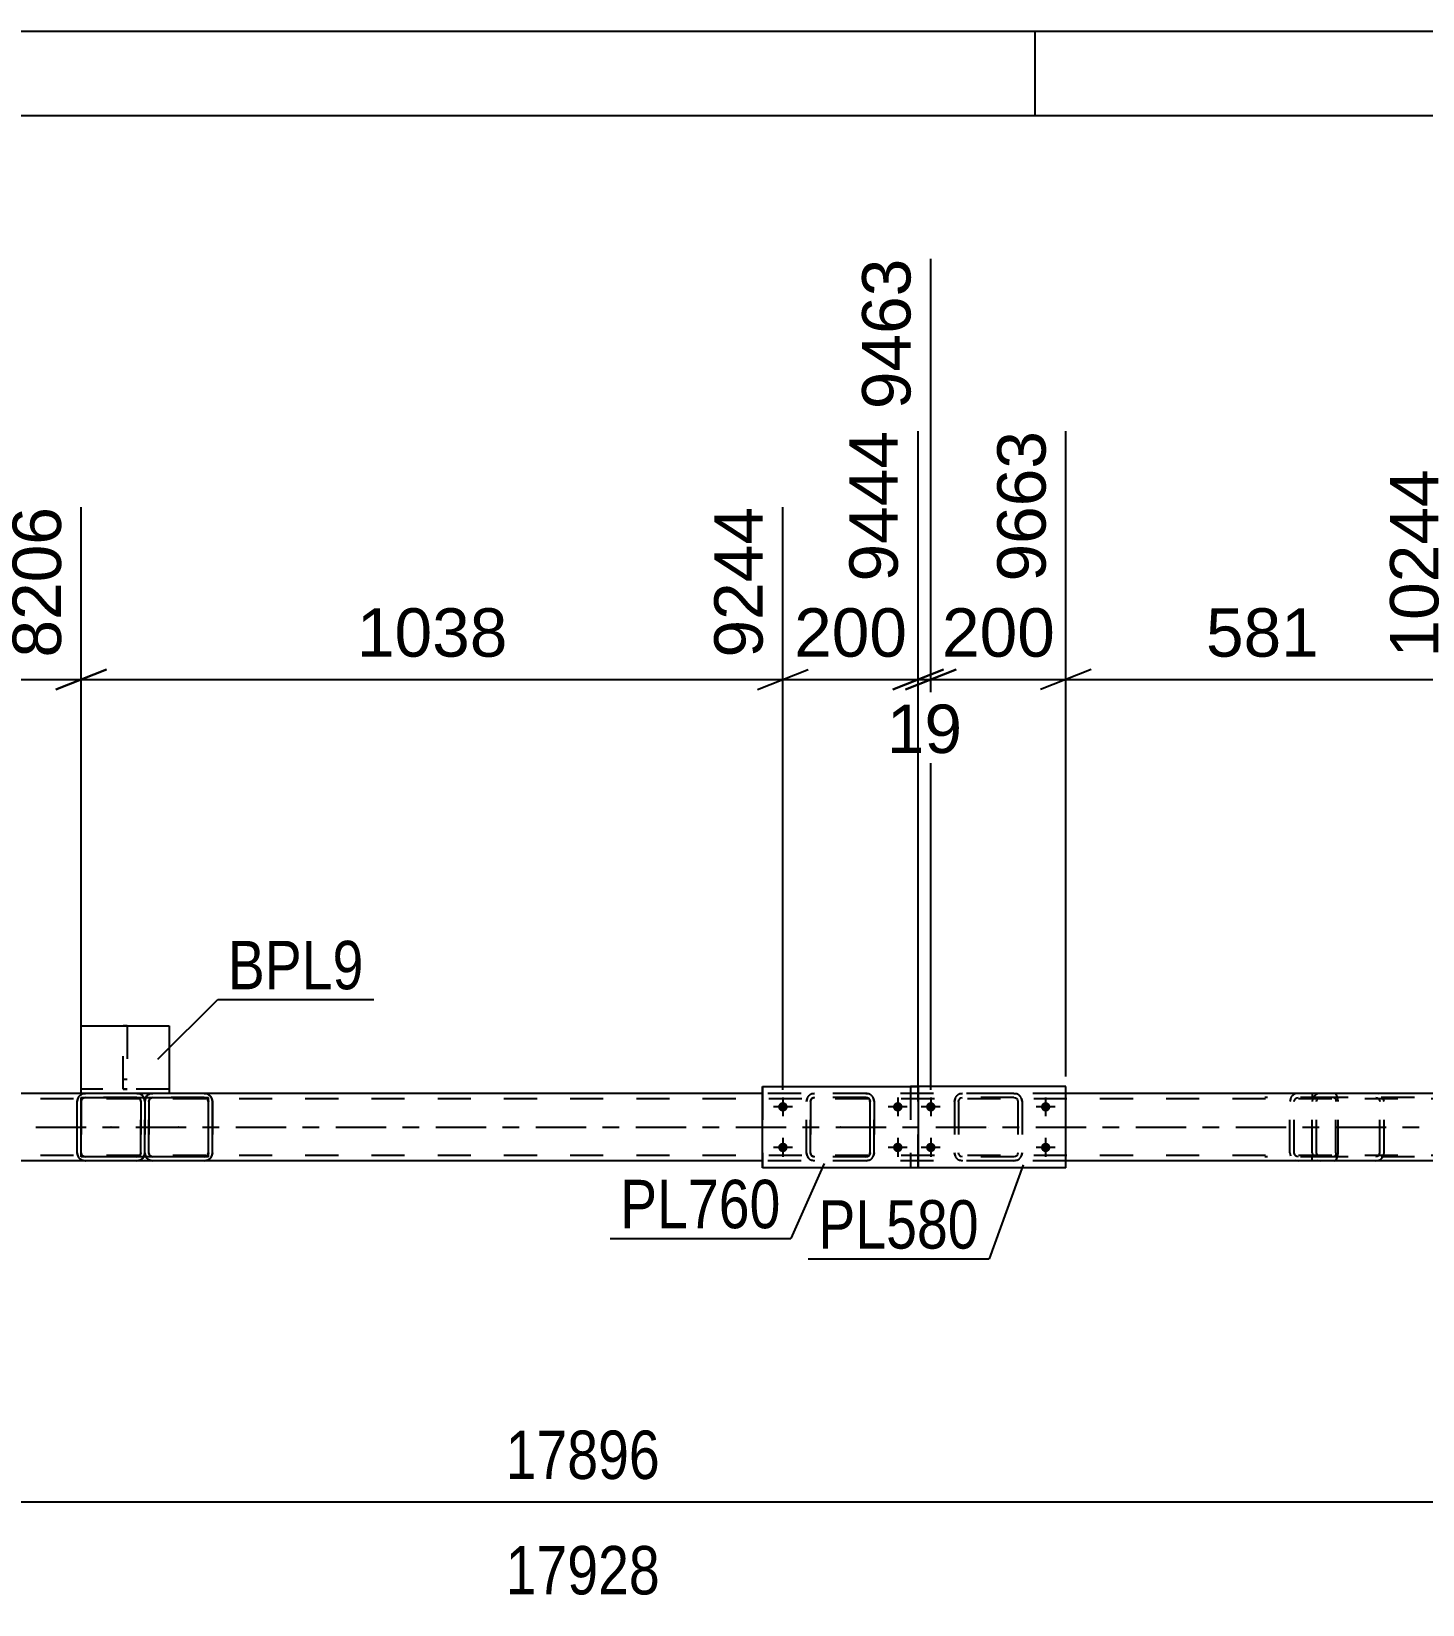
# Model space of a CAD drawing. Header units: millimetres. Extents: x -36 to 805, y -409 to 185.
# Drawn here: x 325.7 to 408.1, y 92.2 to 185.3 of the extents above; entities that cross this region are included whole.
import ezdxf

# ---------------------------------------------------------------- set-up
doc = ezdxf.new("R2010")
doc.units = ezdxf.units.MM
doc.linetypes.add('DXK_LINE_DOT2', pattern=[3.9198, 1.9599, -1.9599])
doc.linetypes.add('DXK_LINE_DOT3', pattern=[5.9187, 2.979, -0.9799, 0.9799, -0.9799])
doc.styles.add('Arial', font='ARIAL.TTF', dxfattribs={"height": 0.2})
doc.styles.add('Arial Narrow', font='ARIALN.TTF', dxfattribs={"height": 0.2})

# ---------------------------------------------------------------- blocks, each defined once
blk = doc.blocks.new('Unknown-203724355-1135')
at = {"color": 5, "linetype": 'Continuous'}
for p, q in [((805.141, 185.3), (-35.859, 185.3)), ((385.141, 180.3), (385.141, 185.3)), ((800.141, 180.3), (-30.859, 180.3))]:
    blk.add_line(p, q, dxfattribs=at)
blk = doc.blocks.new('Part-203724355-2791 - 2525')
at = {"color": 2, "linetype": 'Continuous'}
for p, q in [((369.007, 118.055), (369.007, 122.855)), ((369.007, 122.855), (369.007, 122.855)), ((369.007, 122.855), (378.207, 122.855)), ((378.207, 122.855), (378.207, 118.055)), ((369.007, 118.055), (369.007, 118.055)), ((378.207, 118.055), (369.007, 118.055))]:
    blk.add_line(p, q, dxfattribs=at)
at = {"color": 7, "linetype": 'DXK_LINE_DOT2'}
for p, q in [((369.007, 122.855), (369.007, 118.055)), ((369.007, 122.855), (369.007, 122.855)), ((378.207, 118.055), (378.207, 122.855)), ((369.007, 118.055), (369.007, 118.055))]:
    blk.add_line(p, q, dxfattribs=at)
blk = doc.blocks.new('Part-203724355-2530 - 2525')
at = {"color": 7, "linetype": 'DXK_LINE_DOT2'}
for p, q in [((332.436, 121.975), (332.44, 121.996)), ((332.436, 121.975), (332.441, 121.975)), ((332.436, 118.935), (332.436, 121.975)), ((332.44, 121.996), (332.472, 122.159)), ((332.477, 122.159), (332.441, 121.975)), ((332.441, 118.935), (332.441, 121.975)), ((332.694, 122.067), (332.676, 121.975)), ((332.681, 121.975), (332.676, 121.975)), ((332.676, 121.975), (332.676, 118.935)), ((332.681, 121.975), (332.699, 122.067)), ((332.681, 118.935), (332.681, 121.975)), ((332.746, 122.145), (332.694, 122.067)), ((332.699, 122.067), (332.751, 122.145)), ((332.824, 122.197), (332.746, 122.145)), ((332.751, 122.145), (332.829, 122.197)), ((332.916, 122.215), (332.824, 122.197)), ((332.829, 122.197), (332.921, 122.215)), ((332.914, 122.455), (332.916, 122.455)), ((332.916, 122.455), (332.918, 122.455)), ((332.918, 122.455), (332.916, 122.455)), ((335.961, 122.215), (332.916, 122.215)), ((335.956, 122.455), (336.139, 122.418)), ((336.048, 122.197), (335.956, 122.215)), ((335.961, 122.215), (336.052, 122.197)), ((336.048, 122.197), (336.052, 122.197)), ((336.125, 122.145), (336.048, 122.197)), ((336.052, 122.197), (336.13, 122.145)), ((336.177, 122.067), (336.125, 122.145)), ((336.13, 122.145), (336.182, 122.067)), ((336.196, 121.975), (336.177, 122.067)), ((336.182, 122.067), (336.201, 121.975)), ((336.201, 121.975), (336.196, 121.975)), ((336.196, 121.975), (336.196, 118.935)), ((336.201, 118.935), (336.201, 121.975)), ((336.399, 122.159), (336.436, 121.975)), ((336.441, 121.975), (336.436, 121.975)), ((336.436, 121.975), (336.436, 118.935)), ((332.441, 118.935), (332.436, 118.935)), ((332.472, 118.751), (332.436, 118.935)), ((332.441, 118.935), (332.477, 118.751)), ((332.676, 118.935), (332.681, 118.935)), ((332.676, 118.935), (332.694, 118.843)), ((332.699, 118.843), (332.681, 118.935)), ((332.694, 118.843), (332.746, 118.765)), ((332.751, 118.765), (332.699, 118.843)), ((332.746, 118.765), (332.824, 118.713)), ((332.829, 118.713), (332.751, 118.765)), ((332.824, 118.713), (332.916, 118.695)), ((332.921, 118.695), (332.829, 118.713)), ((335.961, 118.695), (332.916, 118.695)), ((335.956, 118.695), (336.048, 118.713)), ((336.139, 118.491), (335.956, 118.455)), ((336.052, 118.713), (335.961, 118.695)), ((336.048, 118.713), (336.125, 118.765)), ((336.048, 118.713), (336.052, 118.713)), ((336.13, 118.765), (336.052, 118.713)), ((336.125, 118.765), (336.177, 118.843)), ((336.182, 118.843), (336.13, 118.765)), ((336.177, 118.843), (336.196, 118.935)), ((336.201, 118.935), (336.182, 118.843)), ((336.196, 118.935), (336.201, 118.935)), ((336.436, 118.935), (336.399, 118.751)), ((336.436, 118.935), (336.441, 118.935))]:
    blk.add_line(p, q, dxfattribs=at)
at = {"color": 2, "linetype": 'Continuous'}
for p, q in [((332.732, 122.418), (332.914, 122.455)), ((332.732, 122.418), (332.737, 122.418)), ((332.921, 122.455), (332.737, 122.418)), ((335.961, 122.455), (332.918, 122.455)), ((336.144, 122.418), (335.961, 122.455)), ((336.441, 121.975), (336.404, 122.159)), ((336.441, 118.935), (336.441, 121.975)), ((332.732, 118.491), (332.737, 118.491)), ((332.916, 118.455), (332.732, 118.491)), ((332.737, 118.491), (332.921, 118.455)), ((335.961, 118.455), (332.916, 118.455)), ((335.961, 118.455), (336.144, 118.491)), ((336.404, 118.751), (336.441, 118.935))]:
    blk.add_line(p, q, dxfattribs=at)
at = {"color": 7, "linetype": 'DXK_LINE_DOT3'}
blk.add_line((334.444, 120.455), (334.433, 120.455), dxfattribs=at)
at = {"color": 7, "linetype": 'DXK_LINE_DOT2'}
for centre, start, end in [((332.916, 121.975), 149.40115, 157.50002), ((332.921, 121.975), 149.40115, 157.50002), ((335.956, 121.975), 22.5, 67.5), ((332.916, 118.935), 202.49998, 210.5989), ((332.921, 118.935), 202.49998, 210.59891), ((335.956, 118.935), 292.5, 337.5)]:
    blk.add_arc(centre, 0.48, start, end, dxfattribs=at)
at = {"color": 2, "linetype": 'Continuous'}
for centre, start, end in [((332.916, 121.975), 112.5, 149.40113), ((332.921, 121.975), 112.5, 149.40113), ((335.961, 121.975), 22.5, 67.5), ((332.916, 118.935), 210.59892, 247.5), ((332.921, 118.935), 210.59892, 247.5), ((335.961, 118.935), 292.5, 337.5)]:
    blk.add_arc(centre, 0.48, start, end, dxfattribs=at)
blk = doc.blocks.new('Part-203724355-2866 - 2525')
at = {"color": 7, "linetype": 'DXK_LINE_DOT2'}
for p, q in [((380.36, 121.975), (380.397, 122.159)), ((380.397, 122.159), (380.36, 121.975)), ((380.36, 121.975), (380.36, 118.935)), ((380.6, 121.975), (380.618, 122.067)), ((380.6, 121.975), (380.6, 118.935)), ((380.618, 122.067), (380.67, 122.145)), ((380.656, 122.418), (380.84, 122.455)), ((380.84, 122.455), (380.656, 122.418)), ((380.67, 122.145), (380.748, 122.197)), ((380.748, 122.197), (380.84, 122.215)), ((383.88, 122.455), (380.84, 122.455)), ((383.88, 122.215), (380.84, 122.215)), ((383.88, 122.455), (384.064, 122.418)), ((384.064, 122.418), (383.88, 122.455)), ((383.88, 122.215), (383.972, 122.197)), ((383.972, 122.197), (384.05, 122.145)), ((384.05, 122.145), (384.102, 122.067)), ((384.102, 122.067), (384.12, 121.975)), ((384.12, 121.975), (384.12, 118.935)), ((384.324, 122.159), (384.36, 121.975)), ((384.36, 121.975), (384.324, 122.159)), ((384.36, 121.975), (384.36, 118.935)), ((380.397, 118.751), (380.36, 118.935)), ((380.36, 118.935), (380.397, 118.751)), ((380.618, 118.843), (380.6, 118.935)), ((380.67, 118.765), (380.618, 118.843)), ((380.84, 118.455), (380.656, 118.491)), ((380.656, 118.491), (380.84, 118.455)), ((380.748, 118.713), (380.67, 118.765)), ((380.84, 118.695), (380.748, 118.713)), ((383.88, 118.695), (380.84, 118.695)), ((383.88, 118.455), (380.84, 118.455)), ((383.972, 118.713), (383.88, 118.695)), ((384.064, 118.491), (383.88, 118.455)), ((383.88, 118.455), (384.064, 118.491)), ((384.05, 118.765), (383.972, 118.713)), ((384.102, 118.843), (384.05, 118.765)), ((384.12, 118.935), (384.102, 118.843)), ((384.36, 118.935), (384.324, 118.751)), ((384.324, 118.751), (384.36, 118.935))]:
    blk.add_line(p, q, dxfattribs=at)
at = {"color": 7, "linetype": 'DXK_LINE_DOT3'}
blk.add_line((382.36, 120.455), (382.36, 120.455), dxfattribs=at)
at = {"color": 7, "linetype": 'DXK_LINE_DOT2'}
for centre, start, end in [((380.84, 121.975), 112.5, 157.5), ((380.84, 121.975), 112.5, 157.5), ((383.88, 121.975), 22.5, 67.5), ((383.88, 121.975), 22.5, 67.5), ((380.84, 118.935), 202.5, 247.5), ((380.84, 118.935), 202.5, 247.5), ((383.88, 118.935), 292.5, 337.5), ((383.88, 118.935), 292.5, 337.5)]:
    blk.add_arc(centre, 0.48, start, end, dxfattribs=at)
blk = doc.blocks.new('Part-203724355-2786 - 2525')
at = {"color": 7, "linetype": 'DXK_LINE_DOT2'}
for p, q in [((371.602, 121.975), (371.639, 122.159)), ((371.602, 121.975), (371.607, 121.975)), ((371.602, 118.935), (371.602, 121.975)), ((371.644, 122.159), (371.607, 121.975)), ((371.607, 118.935), (371.607, 121.975)), ((371.861, 122.067), (371.842, 121.975)), ((371.847, 121.975), (371.842, 121.975)), ((371.842, 121.975), (371.842, 118.935)), ((371.847, 121.975), (371.865, 122.067)), ((371.847, 118.935), (371.847, 121.975)), ((371.913, 122.145), (371.861, 122.067)), ((371.865, 122.067), (371.917, 122.145)), ((371.899, 122.418), (372.082, 122.455)), ((371.899, 122.418), (371.903, 122.418)), ((372.087, 122.455), (371.903, 122.418)), ((371.991, 122.197), (371.913, 122.145)), ((371.917, 122.145), (371.995, 122.197)), ((372.082, 122.215), (371.991, 122.197)), ((371.995, 122.197), (372.087, 122.215)), ((375.127, 122.455), (372.082, 122.455)), ((375.127, 122.215), (372.082, 122.215)), ((375.122, 122.455), (375.306, 122.418)), ((375.214, 122.197), (375.122, 122.215)), ((375.311, 122.418), (375.127, 122.455)), ((375.127, 122.215), (375.219, 122.197)), ((375.214, 122.197), (375.219, 122.197)), ((375.292, 122.145), (375.214, 122.197)), ((375.219, 122.197), (375.297, 122.145)), ((375.344, 122.067), (375.292, 122.145)), ((375.297, 122.145), (375.349, 122.067)), ((375.362, 121.975), (375.344, 122.067)), ((375.349, 122.067), (375.367, 121.975)), ((375.367, 121.975), (375.362, 121.975)), ((375.362, 121.975), (375.362, 118.935)), ((375.367, 118.935), (375.367, 121.975)), ((375.566, 122.159), (375.602, 121.975)), ((375.607, 121.975), (375.571, 122.159)), ((375.607, 121.975), (375.602, 121.975)), ((375.602, 121.975), (375.602, 118.935)), ((375.607, 118.935), (375.607, 121.975)), ((371.607, 118.935), (371.602, 118.935)), ((371.639, 118.751), (371.602, 118.935)), ((371.607, 118.935), (371.644, 118.751)), ((371.842, 118.935), (371.847, 118.935)), ((371.842, 118.935), (371.861, 118.843)), ((371.865, 118.843), (371.847, 118.935)), ((371.861, 118.843), (371.913, 118.765)), ((371.917, 118.765), (371.865, 118.843)), ((371.899, 118.491), (371.903, 118.491)), ((372.082, 118.455), (371.899, 118.491)), ((371.903, 118.491), (372.087, 118.455)), ((371.913, 118.765), (371.991, 118.713)), ((371.995, 118.713), (371.917, 118.765)), ((371.991, 118.713), (372.082, 118.695)), ((372.087, 118.695), (371.995, 118.713)), ((375.127, 118.695), (372.082, 118.695)), ((375.127, 118.455), (372.082, 118.455)), ((375.122, 118.695), (375.214, 118.713)), ((375.306, 118.491), (375.122, 118.455)), ((375.219, 118.713), (375.127, 118.695)), ((375.127, 118.455), (375.311, 118.491)), ((375.214, 118.713), (375.292, 118.765)), ((375.214, 118.713), (375.219, 118.713)), ((375.297, 118.765), (375.219, 118.713)), ((375.292, 118.765), (375.344, 118.843)), ((375.349, 118.843), (375.297, 118.765)), ((375.344, 118.843), (375.362, 118.935)), ((375.367, 118.935), (375.349, 118.843)), ((375.362, 118.935), (375.367, 118.935)), ((375.602, 118.935), (375.566, 118.751)), ((375.571, 118.751), (375.607, 118.935)), ((375.602, 118.935), (375.607, 118.935))]:
    blk.add_line(p, q, dxfattribs=at)
at = {"color": 7, "linetype": 'DXK_LINE_DOT3'}
blk.add_line((373.61, 120.455), (373.599, 120.455), dxfattribs=at)
at = {"color": 7, "linetype": 'DXK_LINE_DOT2'}
for centre, start, end in [((372.082, 121.975), 112.5, 157.5), ((372.087, 121.975), 112.5, 157.5), ((375.122, 121.975), 22.5, 67.5), ((375.127, 121.975), 22.5, 67.5), ((372.082, 118.935), 202.5, 247.5), ((372.087, 118.935), 202.5, 247.5), ((375.122, 118.935), 292.5, 337.5), ((375.127, 118.935), 292.5, 337.5)]:
    blk.add_arc(centre, 0.48, start, end, dxfattribs=at)
blk = doc.blocks.new('Part-203724355-2631 - 2525')
at = {"color": 7, "linetype": 'DXK_LINE_DOT2'}
for p, q in [((402.808, 122.455), (398.741, 122.455)), ((402.808, 122.215), (398.741, 122.215)), ((400.242, 122.111), (400.214, 121.975)), ((400.214, 118.935), (400.214, 121.975)), ((400.252, 122.159), (400.242, 122.111)), ((400.465, 121.975), (400.485, 122.067)), ((400.465, 118.935), (400.465, 121.975)), ((400.485, 122.067), (400.539, 122.145)), ((400.717, 122.455), (400.524, 122.418)), ((400.539, 122.145), (400.621, 122.197)), ((400.621, 122.197), (400.717, 122.215)), ((401.533, 122.455), (401.533, 122.215)), ((402.912, 122.418), (402.808, 122.455)), ((402.808, 122.215), (402.86, 122.197)), ((402.86, 122.197), (402.904, 122.145)), ((402.904, 122.145), (402.933, 122.067)), ((402.999, 122.314), (402.912, 122.418)), ((402.933, 122.067), (402.943, 121.975)), ((402.943, 118.935), (402.943, 121.975)), ((403.058, 122.159), (402.999, 122.314)), ((403.079, 121.975), (403.058, 122.159)), ((403.079, 118.935), (403.079, 121.975)), ((402.808, 118.695), (398.741, 118.695)), ((402.808, 118.455), (398.741, 118.455)), ((400.214, 118.935), (400.232, 118.85)), ((400.232, 118.85), (400.252, 118.751)), ((400.479, 118.869), (400.465, 118.935)), ((400.485, 118.843), (400.479, 118.869)), ((400.539, 118.765), (400.485, 118.843)), ((400.524, 118.491), (400.717, 118.455)), ((400.621, 118.713), (400.539, 118.765)), ((400.717, 118.695), (400.621, 118.713)), ((401.533, 118.455), (401.533, 118.695)), ((402.86, 118.713), (402.808, 118.695)), ((402.808, 118.455), (402.912, 118.491)), ((402.904, 118.765), (402.86, 118.713)), ((402.933, 118.843), (402.904, 118.765)), ((402.912, 118.491), (402.999, 118.595)), ((402.943, 118.935), (402.933, 118.843)), ((402.999, 118.595), (403.058, 118.751)), ((403.058, 118.751), (403.079, 118.935))]:
    blk.add_line(p, q, dxfattribs=at)
blk.add_arc((400.702, 121.96), 0.492, 111.19055, 156.14681, dxfattribs=at)
blk = doc.blocks.new('Part-203724355-2639 - 2525')
at = {"color": 7, "linetype": 'DXK_LINE_DOT2'}
for p, q in [((401.562, 122.111), (401.533, 121.975)), ((401.533, 118.935), (401.533, 121.975)), ((401.572, 122.159), (401.562, 122.111)), ((401.788, 121.975), (401.808, 122.067)), ((401.788, 118.935), (401.788, 121.975)), ((401.808, 122.067), (401.863, 122.145)), ((402.044, 122.455), (401.848, 122.418)), ((401.863, 122.145), (401.946, 122.197)), ((401.946, 122.197), (402.044, 122.215)), ((407.583, 122.455), (402.044, 122.455)), ((407.583, 122.215), (402.044, 122.215)), ((405.474, 122.418), (405.279, 122.455)), ((405.279, 122.215), (405.377, 122.197)), ((405.377, 122.197), (405.459, 122.145)), ((405.459, 122.145), (405.515, 122.067)), ((405.515, 122.067), (405.534, 121.975)), ((405.534, 118.935), (405.534, 121.975)), ((405.761, 122.111), (405.751, 122.159)), ((405.79, 121.975), (405.761, 122.111)), ((405.79, 118.935), (405.79, 121.975)), ((401.533, 118.935), (401.551, 118.85)), ((401.551, 118.85), (401.572, 118.751)), ((401.802, 118.869), (401.788, 118.935)), ((401.808, 118.843), (401.802, 118.869)), ((401.863, 118.765), (401.808, 118.843)), ((401.848, 118.491), (402.044, 118.455)), ((401.946, 118.713), (401.863, 118.765)), ((402.044, 118.695), (401.946, 118.713)), ((407.583, 118.695), (402.044, 118.695)), ((407.583, 118.455), (402.044, 118.455)), ((405.377, 118.713), (405.279, 118.695)), ((405.279, 118.455), (405.474, 118.491)), ((405.459, 118.765), (405.377, 118.713)), ((405.515, 118.843), (405.459, 118.765)), ((405.515, 118.843), (405.52, 118.869)), ((405.52, 118.869), (405.534, 118.935)), ((405.751, 118.751), (405.772, 118.85)), ((405.772, 118.85), (405.79, 118.935))]:
    blk.add_line(p, q, dxfattribs=at)
for centre, start, end in [((402.024, 121.954), 110.75832, 155.68004), ((405.298, 118.956), 290.75832, 335.68004)]:
    blk.add_arc(centre, 0.496, start, end, dxfattribs=at)
blk = doc.blocks.new('Part-203724355-2652 - 2525')
at = {"color": 7, "linetype": 'DXK_LINE_DOT2'}
for p, q in [((716.277, 122.135), (0.456, 122.135)), ((335.961, 122.455), (328.68, 122.455)), ((386.96, 122.455), (369.007, 122.455)), ((716.277, 118.775), (0.456, 118.775)), ((331.96, 118.455), (328.92, 118.455)), ((335.961, 118.455), (332.921, 118.455)), ((386.96, 118.455), (369.007, 118.455))]:
    blk.add_line(p, q, dxfattribs=at)
at = {"color": 2, "linetype": 'Continuous'}
for p, q in [((328.68, 122.455), (298.206, 122.455)), ((369.007, 122.455), (335.961, 122.455)), ((409.007, 122.455), (386.96, 122.455)), ((328.92, 118.455), (298.206, 118.455)), ((332.921, 118.455), (331.96, 118.455)), ((369.007, 118.455), (335.961, 118.455)), ((409.007, 118.455), (386.96, 118.455))]:
    blk.add_line(p, q, dxfattribs=at)
at = {"color": 7, "linetype": 'DXK_LINE_DOT3'}
blk.add_line((0.456, 120.455), (716.277, 120.455), dxfattribs=at)
blk = doc.blocks.new('Part-203724355-2797 - 2525')
at = {"color": 7, "linetype": 'DXK_LINE_DOT2'}
for p, q in [((377.76, 122.855), (377.76, 118.055)), ((378.207, 122.855), (377.76, 122.855)), ((378.207, 118.055), (377.76, 118.055))]:
    blk.add_line(p, q, dxfattribs=at)
at = {"color": 2, "linetype": 'Continuous'}
for p, q in [((386.96, 122.855), (378.207, 122.855)), ((386.96, 118.055), (386.96, 122.855)), ((386.96, 118.055), (378.207, 118.055))]:
    blk.add_line(p, q, dxfattribs=at)
blk = doc.blocks.new('Bolt-203724355-2852 - 2525')
at = {"linetype": 'Continuous'}
for points in [[(369.927, 121.655), (369.933, 121.713), (369.951, 121.769), (369.981, 121.819), (370.02, 121.863), (370.067, 121.897), (370.121, 121.921), (370.178, 121.933), (370.237, 121.933), (370.294, 121.921), (370.347, 121.897), (370.395, 121.863), (370.434, 121.819), (370.463, 121.769), (370.481, 121.713), (370.487, 121.655), (370.481, 121.597), (370.463, 121.541), (370.434, 121.49), (370.395, 121.447), (370.347, 121.412), (370.294, 121.389), (370.237, 121.376), (370.178, 121.376), (370.121, 121.389), (370.067, 121.412), (370.02, 121.447), (369.981, 121.49), (369.951, 121.541), (369.933, 121.597)], [(376.727, 121.655), (376.733, 121.713), (376.751, 121.769), (376.781, 121.819), (376.82, 121.863), (376.867, 121.897), (376.921, 121.921), (376.978, 121.933), (377.037, 121.933), (377.094, 121.921), (377.147, 121.897), (377.195, 121.863), (377.234, 121.819), (377.263, 121.769), (377.281, 121.713), (377.287, 121.655), (377.281, 121.597), (377.263, 121.541), (377.234, 121.49), (377.195, 121.447), (377.147, 121.412), (377.094, 121.389), (377.037, 121.376), (376.978, 121.376), (376.921, 121.389), (376.867, 121.412), (376.82, 121.447), (376.781, 121.49), (376.751, 121.541), (376.733, 121.597)], [(369.927, 119.255), (369.933, 119.313), (369.951, 119.369), (369.981, 119.419), (370.02, 119.463), (370.067, 119.497), (370.121, 119.521), (370.178, 119.533), (370.237, 119.533), (370.294, 119.521), (370.347, 119.497), (370.395, 119.463), (370.434, 119.419), (370.463, 119.369), (370.481, 119.313), (370.487, 119.255), (370.481, 119.197), (370.463, 119.141), (370.434, 119.09), (370.395, 119.047), (370.347, 119.012), (370.294, 118.989), (370.237, 118.976), (370.178, 118.976), (370.121, 118.989), (370.067, 119.012), (370.02, 119.047), (369.981, 119.09), (369.951, 119.141), (369.933, 119.197)], [(376.727, 119.255), (376.733, 119.313), (376.751, 119.369), (376.781, 119.419), (376.82, 119.463), (376.867, 119.497), (376.921, 119.521), (376.978, 119.533), (377.037, 119.533), (377.094, 119.521), (377.147, 119.497), (377.195, 119.463), (377.234, 119.419), (377.263, 119.369), (377.281, 119.313), (377.287, 119.255), (377.281, 119.197), (377.263, 119.141), (377.234, 119.09), (377.195, 119.047), (377.147, 119.012), (377.094, 118.989), (377.037, 118.976), (376.978, 118.976), (376.921, 118.989), (376.867, 119.012), (376.82, 119.047), (376.781, 119.09), (376.751, 119.141), (376.733, 119.197)]]:
    blk.add_hatch(color=1, dxfattribs=at).paths.add_polyline_path(points)
at = {"color": 1, "linetype": 'Continuous'}
for p, q in [((370.207, 122.215), (370.207, 121.095)), ((377.007, 122.215), (377.007, 121.095)), ((370.767, 121.655), (369.647, 121.655)), ((377.567, 121.655), (376.447, 121.655)), ((370.767, 119.255), (369.647, 119.255)), ((370.207, 119.815), (370.207, 118.695)), ((377.567, 119.255), (376.447, 119.255)), ((377.007, 119.815), (377.007, 118.695))]:
    blk.add_line(p, q, dxfattribs=at)
blk = doc.blocks.new('Bolt-203724355-2853 - 2525')
at = {"linetype": 'Continuous'}
for points in [[(378.96, 121.375, -1), (378.96, 121.935, -1)], [(385.76, 121.375, -1), (385.76, 121.935, -1)], [(378.96, 118.975, -1), (378.96, 119.535, -1)], [(385.76, 118.975, -1), (385.76, 119.535, -1)]]:
    blk.add_hatch(color=1, dxfattribs=at).paths.add_polyline_path(points)
at = {"color": 1, "linetype": 'Continuous'}
for p, q in [((378.96, 122.215), (378.96, 121.095)), ((385.76, 122.215), (385.76, 121.095)), ((379.52, 121.655), (378.4, 121.655)), ((386.32, 121.655), (385.2, 121.655)), ((379.52, 119.255), (378.4, 119.255)), ((378.96, 119.815), (378.96, 118.695)), ((386.32, 119.255), (385.2, 119.255)), ((385.76, 119.815), (385.76, 118.695))]:
    blk.add_line(p, q, dxfattribs=at)
blk = doc.blocks.new('Part-203724355-2882 - 2525')
at = {"color": 2, "linetype": 'Continuous'}
for p, q in [((328.438, 121.975), (328.474, 122.159)), ((328.438, 121.975), (328.44, 121.975)), ((328.438, 118.935), (328.438, 121.975)), ((328.476, 122.159), (328.44, 121.975)), ((328.44, 118.935), (328.44, 121.975)), ((328.578, 122.314), (328.581, 122.314)), ((328.734, 122.418), (328.916, 122.455)), ((328.92, 122.455), (328.736, 122.418)), ((331.96, 122.455), (328.92, 122.455)), ((332.144, 122.418), (331.96, 122.455)), ((328.44, 118.935), (328.438, 118.935)), ((328.474, 118.751), (328.438, 118.935)), ((328.44, 118.935), (328.476, 118.751)), ((328.578, 118.595), (328.581, 118.595)), ((328.918, 118.455), (328.734, 118.491)), ((328.736, 118.491), (328.92, 118.455)), ((331.96, 118.455), (328.92, 118.455)), ((331.96, 118.455), (332.144, 118.491))]:
    blk.add_line(p, q, dxfattribs=at)
at = {"color": 7, "linetype": 'DXK_LINE_DOT2'}
for p, q in [((328.696, 122.067), (328.678, 121.975)), ((328.68, 121.975), (328.678, 121.975)), ((328.678, 121.975), (328.678, 118.935)), ((328.68, 121.975), (328.698, 122.067)), ((328.68, 118.935), (328.68, 121.975)), ((328.748, 122.145), (328.696, 122.067)), ((328.698, 122.067), (328.75, 122.145)), ((328.826, 122.197), (328.748, 122.145)), ((328.75, 122.145), (328.828, 122.197)), ((328.918, 122.215), (328.826, 122.197)), ((328.828, 122.197), (328.92, 122.215)), ((328.916, 122.455), (328.918, 122.455)), ((328.918, 122.455), (328.92, 122.455)), ((328.92, 122.455), (328.918, 122.455)), ((331.96, 122.215), (328.918, 122.215)), ((331.958, 122.455), (332.141, 122.418)), ((332.049, 122.197), (331.958, 122.215)), ((331.96, 122.215), (332.052, 122.197)), ((332.127, 122.145), (332.049, 122.197)), ((332.052, 122.197), (332.13, 122.145)), ((332.127, 122.145), (332.13, 122.145)), ((332.179, 122.067), (332.127, 122.145)), ((332.13, 122.145), (332.182, 122.067)), ((332.198, 121.975), (332.179, 122.067)), ((332.182, 122.067), (332.2, 121.975)), ((332.2, 121.975), (332.198, 121.975)), ((332.198, 121.975), (332.198, 118.935)), ((332.2, 118.935), (332.2, 121.975)), ((332.401, 122.159), (332.438, 121.975)), ((332.44, 121.975), (332.403, 122.159)), ((332.44, 121.975), (332.438, 121.975)), ((332.438, 121.975), (332.438, 118.935)), ((332.44, 118.935), (332.44, 121.975)), ((328.678, 118.935), (328.68, 118.935)), ((328.678, 118.935), (328.696, 118.843)), ((328.698, 118.843), (328.68, 118.935)), ((328.696, 118.843), (328.748, 118.765)), ((328.75, 118.765), (328.698, 118.843)), ((328.748, 118.765), (328.826, 118.713)), ((328.828, 118.713), (328.75, 118.765)), ((328.826, 118.713), (328.918, 118.695)), ((328.92, 118.695), (328.828, 118.713)), ((331.96, 118.695), (328.918, 118.695)), ((328.918, 118.455), (328.92, 118.455)), ((328.92, 118.455), (328.918, 118.455)), ((331.958, 118.695), (332.049, 118.713)), ((332.141, 118.491), (331.958, 118.455)), ((332.052, 118.713), (331.96, 118.695)), ((332.049, 118.713), (332.127, 118.765)), ((332.13, 118.765), (332.052, 118.713)), ((332.127, 118.765), (332.179, 118.843)), ((332.127, 118.765), (332.13, 118.765)), ((332.182, 118.843), (332.13, 118.765)), ((332.179, 118.843), (332.198, 118.935)), ((332.2, 118.935), (332.182, 118.843)), ((332.198, 118.935), (332.2, 118.935)), ((332.438, 118.935), (332.401, 118.751)), ((332.403, 118.751), (332.44, 118.935)), ((332.438, 118.935), (332.44, 118.935))]:
    blk.add_line(p, q, dxfattribs=at)
at = {"color": 7, "linetype": 'DXK_LINE_DOT3'}
blk.add_line((330.441, 120.455), (330.436, 120.455), dxfattribs=at)
at = {"color": 2, "linetype": 'Continuous'}
for centre, start, end in [((328.918, 121.975), 112.5, 157.5), ((328.92, 121.975), 112.5, 157.5), ((331.96, 121.975), 30.59885, 67.5), ((328.918, 118.935), 202.5, 247.5), ((328.92, 118.935), 202.5, 247.5), ((331.96, 118.935), 292.5, 329.40106)]:
    blk.add_arc(centre, 0.48, start, end, dxfattribs=at)
at = {"color": 7, "linetype": 'DXK_LINE_DOT2'}
for centre, start, end in [((331.958, 121.975), 22.5, 67.5), ((331.96, 121.975), 22.5, 30.59884), ((331.958, 118.935), 292.5, 337.5), ((331.96, 118.935), 329.40106, 337.5)]:
    blk.add_arc(centre, 0.48, start, end, dxfattribs=at)
blk = doc.blocks.new('Part-203724355-2897 - 2525')
at = {"color": 2, "linetype": 'Continuous'}
for p, q in [((328.68, 122.215), (328.68, 122.215)), ((328.68, 118.695), (328.68, 122.215)), ((328.68, 122.215), (336.201, 122.215)), ((336.201, 118.695), (336.201, 122.215)), ((328.68, 118.695), (328.68, 118.695)), ((336.201, 118.695), (328.68, 118.695))]:
    blk.add_line(p, q, dxfattribs=at)
at = {"color": 7, "linetype": 'DXK_LINE_DOT2'}
for p, q in [((328.68, 122.215), (328.68, 118.695)), ((328.68, 122.215), (328.68, 122.215)), ((336.201, 118.695), (336.201, 122.215)), ((328.68, 118.695), (328.68, 118.695))]:
    blk.add_line(p, q, dxfattribs=at)
blk = doc.blocks.new('Part-203724355-2898 - 2525')
at = {"color": 2, "linetype": 'Continuous'}
for p, q in [((328.68, 126.455), (333.88, 126.455)), ((328.68, 122.455), (328.68, 126.455)), ((333.88, 126.455), (333.88, 122.455)), ((328.918, 122.455), (328.68, 122.455)), ((328.68, 122.455), (328.68, 122.455)), ((332.919, 122.455), (331.962, 122.455))]:
    blk.add_line(p, q, dxfattribs=at)
at = {"color": 7, "linetype": 'DXK_LINE_DOT2'}
for p, q in [((333.88, 122.695), (328.68, 122.695)), ((333.88, 122.695), (328.68, 122.695)), ((328.68, 122.695), (328.68, 122.695)), ((328.68, 122.455), (328.68, 122.475)), ((333.88, 122.455), (328.68, 122.455)), ((331.962, 122.455), (328.918, 122.455)), ((333.88, 122.455), (332.919, 122.455)), ((333.88, 122.695), (333.88, 122.695)), ((333.88, 122.455), (333.88, 122.475)), ((333.88, 122.455), (333.88, 122.455))]:
    blk.add_line(p, q, dxfattribs=at)
blk = doc.blocks.new('Part-203724355-2901 - 2525')
at = {"color": 7, "linetype": 'DXK_LINE_DOT2'}
for p, q in [((331.16, 122.695), (331.16, 126.455)), ((331.4, 126.455), (331.16, 126.455)), ((331.4, 126.455), (331.4, 122.695)), ((331.16, 123.295), (331.4, 123.295)), ((331.4, 122.695), (331.16, 122.695)), ((331.16, 122.695), (331.4, 122.695))]:
    blk.add_line(p, q, dxfattribs=at)
blk = doc.blocks.new('StraightDimension-203724355-35049 - 2525')
at = {"color": 7, "linetype": 'Continuous'}
for p, q in [((378.96, 122.655), (378.96, 171.841)), ((386.96, 123.455), (386.96, 161.641)), ((377.46, 146.347), (380.46, 147.547)), ((388.46, 147.547), (385.46, 146.347)), ((378.96, 146.947), (386.96, 146.947))]:
    blk.add_line(p, q, dxfattribs=at)
at = {"color": 0}
blk.add_wipeout([(386.896, 147.697), (386.896, 151.897), (379.025, 151.897), (379.025, 147.697)], dxfattribs=at)
at = {"color": 3, "style": 'Arial'}
blk.add_text('200', height=2.8652, dxfattribs=at).set_placement((379.625, 148.297))
at = {"color": 0, "linetype": 'Continuous'}
blk.add_wipeout([(386.36, 162.242), (382.16, 162.241), (382.16, 152.147), (386.36, 152.147)], dxfattribs=at)
at = {"color": 3, "linetype": 'Continuous', "style": 'Arial'}
blk.add_text('9663', height=2.8652, rotation=90.00021, dxfattribs=at).set_placement((385.76, 152.747))
blk = doc.blocks.new('StraightDimension-203724355-35048 - 2525')
at = {"color": 7, "linetype": 'Continuous'}
for p, q in [((386.96, 123.455), (386.96, 161.641)), ((410.208, 122.655), (410.208, 159.365)), ((388.46, 147.547), (385.46, 146.347)), ((408.708, 146.347), (411.708, 147.547)), ((386.96, 146.947), (410.208, 146.947))]:
    blk.add_line(p, q, dxfattribs=at)
at = {"color": 0}
blk.add_wipeout([(402.519, 147.697), (402.519, 151.897), (394.648, 151.897), (394.648, 147.697)], dxfattribs=at)
at = {"color": 3, "style": 'Arial'}
blk.add_text('581', height=2.8652, dxfattribs=at).set_placement((395.248, 148.297))
at = {"color": 0, "linetype": 'Continuous'}
blk.add_wipeout([(409.608, 159.965), (405.408, 159.965), (405.408, 147.647), (409.608, 147.647)], dxfattribs=at)
at = {"color": 3, "linetype": 'Continuous', "style": 'Arial'}
blk.add_text('10244', height=2.8652, rotation=90.00021, dxfattribs=at).set_placement((409.008, 148.247))
blk = doc.blocks.new('StraightDimension-203724355-3742 - 2525')
at = {"color": 0}
blk.add_wipeout([(363.537, 92.202), (363.537, 96.402), (353.196, 96.402), (353.196, 92.202)], dxfattribs=at)
at = {"color": 3, "style": 'Arial Narrow'}
blk.add_text('17928', height=2.8633, dxfattribs=at).set_placement((353.796, 92.802))
blk = doc.blocks.new('StraightDimension-203724355-3039 - 2525')
at = {"color": 7, "linetype": 'Continuous'}
blk.add_line((0.456, 98.283), (716.277, 98.283), dxfattribs=at)
at = {"color": 0}
blk.add_wipeout([(363.537, 99.033), (363.537, 103.233), (353.196, 103.233), (353.196, 99.033)], dxfattribs=at)
at = {"color": 3, "style": 'Arial Narrow'}
blk.add_text('17896', height=2.8633, dxfattribs=at).set_placement((353.796, 99.633))
blk = doc.blocks.new('StraightDimension-203724355-35050 - 2525')
at = {"color": 7, "linetype": 'Continuous'}
for p, q in [((378.96, 122.655), (378.96, 171.841)), ((378.207, 122.655), (378.207, 161.641)), ((376.707, 146.347), (379.707, 147.547)), ((380.46, 147.547), (377.46, 146.347)), ((378.207, 146.947), (378.96, 146.947))]:
    blk.add_line(p, q, dxfattribs=at)
at = {"color": 0, "linetype": 'Continuous'}
blk.add_wipeout([(378.36, 172.442), (374.16, 172.441), (374.16, 162.347), (378.36, 162.347)], dxfattribs=at)
at = {"color": 3, "linetype": 'Continuous', "style": 'Arial'}
blk.add_text('9463', height=2.8652, rotation=90.00021, dxfattribs=at).set_placement((377.76, 162.947))
at = {"color": 0}
blk.add_wipeout([(381.407, 141.997), (381.407, 146.197), (375.76, 146.197), (375.76, 141.997)], dxfattribs=at)
at = {"color": 3, "style": 'Arial'}
blk.add_text('19', height=2.8652, dxfattribs=at).set_placement((376.36, 142.597))
blk = doc.blocks.new('StraightDimension-203724355-35051 - 2525')
at = {"color": 7, "linetype": 'Continuous'}
for p, q in [((378.207, 122.655), (378.207, 161.641)), ((370.208, 122.655), (370.208, 157.141)), ((368.708, 146.347), (371.708, 147.547)), ((379.707, 147.547), (376.707, 146.347)), ((370.208, 146.947), (378.207, 146.947))]:
    blk.add_line(p, q, dxfattribs=at)
at = {"color": 0}
blk.add_wipeout([(378.143, 147.697), (378.143, 151.897), (370.272, 151.897), (370.272, 147.697)], dxfattribs=at)
at = {"color": 3, "style": 'Arial'}
blk.add_text('200', height=2.8652, dxfattribs=at).set_placement((370.872, 148.297))
at = {"color": 0, "linetype": 'Continuous'}
blk.add_wipeout([(377.607, 162.242), (373.407, 162.241), (373.407, 152.147), (377.607, 152.147)], dxfattribs=at)
at = {"color": 3, "linetype": 'Continuous', "style": 'Arial'}
blk.add_text('9444', height=2.8652, rotation=90.00021, dxfattribs=at).set_placement((377.007, 152.747))
blk = doc.blocks.new('StraightDimension-203724355-35052 - 2525')
at = {"color": 7, "linetype": 'Continuous'}
for p, q in [((328.68, 126.06), (328.68, 157.141)), ((370.208, 122.655), (370.208, 157.141)), ((330.18, 147.547), (327.18, 146.347)), ((368.708, 146.347), (371.708, 147.547)), ((328.68, 146.947), (370.208, 146.947))]:
    blk.add_line(p, q, dxfattribs=at)
at = {"color": 0}
blk.add_wipeout([(354.491, 147.697), (354.491, 151.897), (344.396, 151.897), (344.396, 147.697)], dxfattribs=at)
at = {"color": 3, "style": 'Arial'}
blk.add_text('1038', height=2.8652, dxfattribs=at).set_placement((344.996, 148.297))
at = {"color": 0, "linetype": 'Continuous'}
blk.add_wipeout([(369.608, 157.742), (365.408, 157.741), (365.408, 147.647), (369.608, 147.647)], dxfattribs=at)
at = {"color": 3, "linetype": 'Continuous', "style": 'Arial'}
blk.add_text('9244', height=2.8652, rotation=90.00021, dxfattribs=at).set_placement((369.008, 148.247))
blk = doc.blocks.new('StraightDimension-203724355-35053 - 2525')
at = {"color": 7, "linetype": 'Continuous'}
for p, q in [((298.206, 123.455), (298.206, 161.641)), ((328.68, 126.06), (328.68, 157.141)), ((299.706, 147.547), (296.706, 146.347)), ((327.18, 146.347), (330.18, 147.547)), ((298.206, 146.947), (328.68, 146.947))]:
    blk.add_line(p, q, dxfattribs=at)
at = {"color": 0}
blk.add_wipeout([(317.378, 147.697), (317.378, 151.897), (309.507, 151.897), (309.507, 147.697)], dxfattribs=at)
at = {"color": 3, "style": 'Arial'}
blk.add_text('762', height=2.8652, dxfattribs=at).set_placement((310.107, 148.297))
at = {"color": 0, "linetype": 'Continuous'}
blk.add_wipeout([(328.08, 157.742), (323.88, 157.741), (323.88, 147.647), (328.08, 147.647)], dxfattribs=at)
at = {"color": 3, "linetype": 'Continuous', "style": 'Arial'}
blk.add_text('8206', height=2.8652, rotation=90.00021, dxfattribs=at).set_placement((327.48, 148.247))
blk = doc.blocks.new('Mark-203724355-2787 - 2525')
at = {"color": 30, "linetype": 'Continuous'}
for p in [(372.651, 118.301), (359.974, 113.874)]:
    blk.add_line(p, (370.678, 113.874), dxfattribs=at)
at = {"color": 0}
blk.add_wipeout([(370.078, 114.474), (370.078, 117.474), (360.574, 117.474), (360.574, 114.474)], dxfattribs=at)
blk.add_wipeout([(370.078, 114.474), (370.078, 117.474), (360.574, 117.474), (360.574, 114.474)], dxfattribs=at)
at = {"color": 3, "style": 'Arial Narrow'}
blk.add_text('PL760', height=2.8633, dxfattribs=at).set_placement((360.574, 114.474))
blk = doc.blocks.new('Mark-203724355-28684 - 2525')
at = {"color": 30, "linetype": 'Continuous'}
for p, q in [((333.218, 124.481), (336.753, 128.016)), ((336.753, 128.016), (345.992, 128.016))]:
    blk.add_line(p, q, dxfattribs=at)
at = {"color": 0}
blk.add_wipeout([(345.392, 128.616), (345.392, 131.616), (337.353, 131.616), (337.353, 128.616)], dxfattribs=at)
blk.add_wipeout([(345.392, 128.616), (345.392, 131.616), (337.353, 131.616), (337.353, 128.616)], dxfattribs=at)
at = {"color": 3, "style": 'Arial Narrow'}
blk.add_text('BPL9', height=2.8633, dxfattribs=at).set_placement((337.353, 128.616))
blk = doc.blocks.new('Mark-203724355-2793 - 2525')
at = {"color": 30, "linetype": 'Continuous'}
for p in [(384.437, 118.222), (371.706, 112.668)]:
    blk.add_line(p, (382.41, 112.668), dxfattribs=at)
at = {"color": 0}
blk.add_wipeout([(381.81, 113.268), (381.81, 116.268), (372.306, 116.268), (372.306, 113.268)], dxfattribs=at)
blk.add_wipeout([(381.81, 113.268), (381.81, 116.268), (372.306, 116.268), (372.306, 113.268)], dxfattribs=at)
at = {"color": 3, "style": 'Arial Narrow'}
blk.add_text('PL580', height=2.8633, dxfattribs=at).set_placement((372.306, 113.268))

msp = doc.modelspace()

# ---------------------------------------------------------------- block references
for name in ['Unknown-203724355-1135', 'Part-203724355-2898 - 2525', 'Part-203724355-2901 - 2525', 'Part-203724355-2652 - 2525', 'Part-203724355-2882 - 2525', 'Part-203724355-2897 - 2525', 'Part-203724355-2530 - 2525', 'Part-203724355-2791 - 2525', 'Bolt-203724355-2852 - 2525', 'Part-203724355-2786 - 2525', 'Part-203724355-2797 - 2525', 'Bolt-203724355-2853 - 2525', 'Part-203724355-2866 - 2525', 'Part-203724355-2631 - 2525', 'Part-203724355-2639 - 2525']:
    msp.add_blockref(name, (0, 0))

# ---------------------------------------------------------------- next in the draw order: block references
for name in ['StraightDimension-203724355-35049 - 2525', 'Mark-203724355-2787 - 2525', 'StraightDimension-203724355-3742 - 2525']:
    msp.add_blockref(name, (0, 0))

# ---------------------------------------------------------------- next in the draw order: block references
for name in ['StraightDimension-203724355-35050 - 2525', 'StraightDimension-203724355-35048 - 2525', 'StraightDimension-203724355-3039 - 2525']:
    msp.add_blockref(name, (0, 0))

# ---------------------------------------------------------------- next in the draw order: block references
for name in ['StraightDimension-203724355-35051 - 2525', 'Mark-203724355-2793 - 2525']:
    msp.add_blockref(name, (0, 0))

# ---------------------------------------------------------------- next in the draw order: block references
msp.add_blockref('StraightDimension-203724355-35052 - 2525', (0, 0))

# ---------------------------------------------------------------- next in the draw order: block references
for name in ['StraightDimension-203724355-35053 - 2525', 'Mark-203724355-28684 - 2525']:
    msp.add_blockref(name, (0, 0))

doc.saveas('drawing.dxf')
